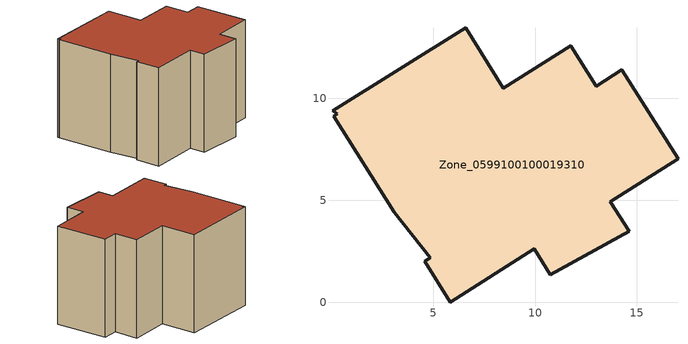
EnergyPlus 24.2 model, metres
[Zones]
Zone_0599100100019310
 floor ground (C_G): 8.43,10.5 11.75,12.58 12.99,10.6 14.26,11.41 17.01,7.04 13.7,4.94 14.61,3.47 10.74,1.36 9.96,2.61 5.85,0 4.59,2.01 4.85,2.18 3.09,4.41 0.14,9.12 0.31,9.24 0.07,9.38 6.6,13.46 z0
 wall outside (C_F): 14.26,11.41 12.99,10.6 11.75,12.58 8.43,10.5 6.6,13.46 0.07,9.38 0.31,9.24 0.14,9.12 3.09,4.41 4.85,2.18 4.59,2.01 5.85,0 9.96,2.61 10.74,1.36 14.61,3.47 13.7,4.94 17.01,7.04 14.26,11.41 z0:9.41
 roof outside (C_R): 6.6,13.46 0.07,9.38 0.31,9.24 0.14,9.12 3.09,4.41 4.85,2.18 4.59,2.01 5.85,0 9.96,2.61 10.74,1.36 14.61,3.47 13.7,4.94 17.01,7.04 14.26,11.41 12.99,10.6 11.75,12.58 8.43,10.5 z9.41
[BUILDING]
Pand.0599100100019310: North Axis=0; Terrain=City; Loads Convergence Tolerance Value=0.04; Temperature Convergence Tolerance Value=0.4; Solar Distribution=FullExterior; Maximum Number of Warmup Days=25; Minimum Number of Warmup Days=1
[Site:Location]
Rotterdam.The.Hague.AP_ZH_NLD Design_Conditions: Latitude=51.96; Longitude=4.45; Time Zone=1; Elevation=-4.5
[SITE:GROUNDTEMPERATURE:BUILDINGSURFACE]
18, 18, 18, 18, 18, 18, 18, 18, 18, 18, 18, 18
[MATERIAL] Thermal Absorptance=0.9; Solar Absorptance=0.7; Visible Absorptance=0.7
Name | Roughness | Thickness | Conductivity | Density | Specific Heat
G.D.2015-2018 | MediumSmooth | 0.15 | 0.0428571 | 540 | 1210
F.D.2015-2018 | Rough | 0.3 | 0.0666667 | 1920 | 840
R.D.2015-2018 | MediumRough | 0.2 | 0.0333333 | 1500 | 1000
[CONSTRUCTION]
C_G: G.D.2015-2018
C_F: F.D.2015-2018
C_R: R.D.2015-2018
[ZONE]
Zone_0599100100019310: Type=1; Multiplier=1; Ceiling Height=Autocalculate; Volume=Autocalculate; Floor Area=autocalculate; Part of Total Floor Area=Yes
[ZONEINFILTRATION:DESIGNFLOWRATE]
Infil_Zone_0599100100019310: Zone or ZoneList or Space or SpaceList=Zone_0599100100019310; Schedule=AlwaysOn; Design Flow Rate Calculation Method=Flow/Area; Flow Rate per Floor Area=0.0021; Constant Term Coefficient=1; Temperature Term Coefficient=0; Velocity Term Coefficient=0; Velocity Squared Term Coefficient=0
[HVACTEMPLATE:ZONE:IDEALLOADSAIRSYSTEM]
Zone_0599100100019310: Maximum Heating Supply Air Temperature=50; Minimum Cooling Supply Air Temperature=13; Maximum Heating Supply Air Humidity Ratio=0.0156; Minimum Cooling Supply Air Humidity Ratio=0.0077; Heating Limit=NoLimit; Cooling Limit=NoLimit; Dehumidification Control Type=ConstantSensibleHeatRatio; Cooling Sensible Heat Ratio=0.7; Dehumidification Setpoint=60; Humidification Control Type=None; Humidification Setpoint=30; Outdoor Air Method=None; Outdoor Air Flow Rate per Person=0.00944; Outdoor Air Flow Rate per Zone Floor Area=0; Outdoor Air Flow Rate per Zone=0; Demand Controlled Ventilation Type=None; Outdoor Air Economizer Type=NoEconomizer; Heat Recovery Type=None; Sensible Heat Recovery Effectiveness=0.7; Latent Heat Recovery Effectiveness=0.65
[ZONECONTROL:THERMOSTAT]
ThermostatControl_Zone_0599100100019310: Zone or ZoneList=Zone_0599100100019310; Control Type Schedule=DualSetpointControlType; Control 1=Thermostat_Zone_0599100100019310; Temperature Difference Between Cutout And Setpoint=0
[THERMOSTATSETPOINT:DUALSETPOINT]
Thermostat_Zone_0599100100019310: Heating Setpoint Temperature Schedule=HeatingSetpoint_Zone_0599100100019310; Cooling Setpoint Temperature Schedule=CoolingSetpoint_Zone_0599100100019310
[SCHEDULE:COMPACT]
HeatingSetpoint_Zone_0599100100019310: Through: 12/31, For: AllDays, Until: 24:00, 21
CoolingSetpoint_Zone_0599100100019310: Through: 12/31, For: AllDays, Until: 24:00, 24
DualSetpointControlType: Through: 12/31, For: AllDays, Until: 24:00, 4
AlwaysOn: Through: 12/31, For: AllDays, Until: 24:00, 1
